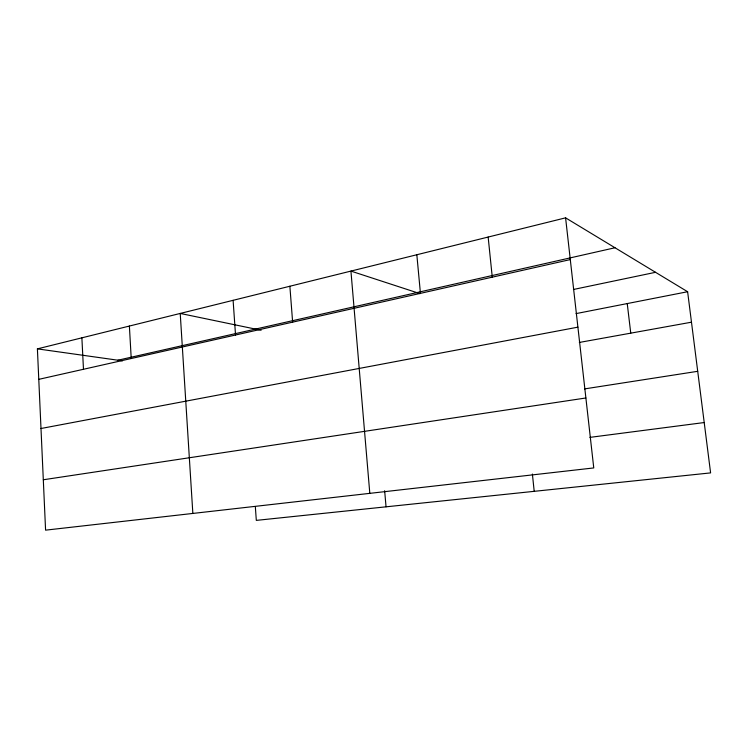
<?xml version="1.0" encoding="UTF-8"?>
<svg xmlns="http://www.w3.org/2000/svg" width="748" height="748" viewBox="0 0 748 748"><rect width="100%" height="100%" fill="white"/><g stroke="black" fill="none" stroke-linecap="round" stroke-linejoin="round"><path stroke-width="1.12" d="M565.591 217.846L593.762 467.93L45.581 530.154L37.4 348.867L565.591 217.846L687.618 291.729L710.6 472.895L256.312 520.384L255.33 506.49M117.932 360.209L614.996 247.756M38.774 379.348L570.294 259.584M573.417 289.485L655.538 272.309M576.063 313.608L687.618 291.729M40.99 428.501L577.905 327.156M579.317 342.444L691.479 322.192M584.543 388.913L697.706 371.307M43.309 479.767L585.88 397.983M589.892 437.374L704.214 422.545M37.4 348.867L122.494 360.854M261.099 330.261L180.221 313.44L192.853 513.437M420.03 293.655L350.934 271.094L369.811 493.353M627.235 303.576L630.76 333.159M532.389 474.045L534.203 491.333M488.154 237.051L492.268 277.171M416.832 254.75L420.441 293.356M384.65 490.735L386.043 506.826M289.869 286.241L292.636 322.154M233.105 300.322L235.536 335.02M129.385 326.053L131.227 358.516M81.878 337.834L83.477 369.278"/></g></svg>
